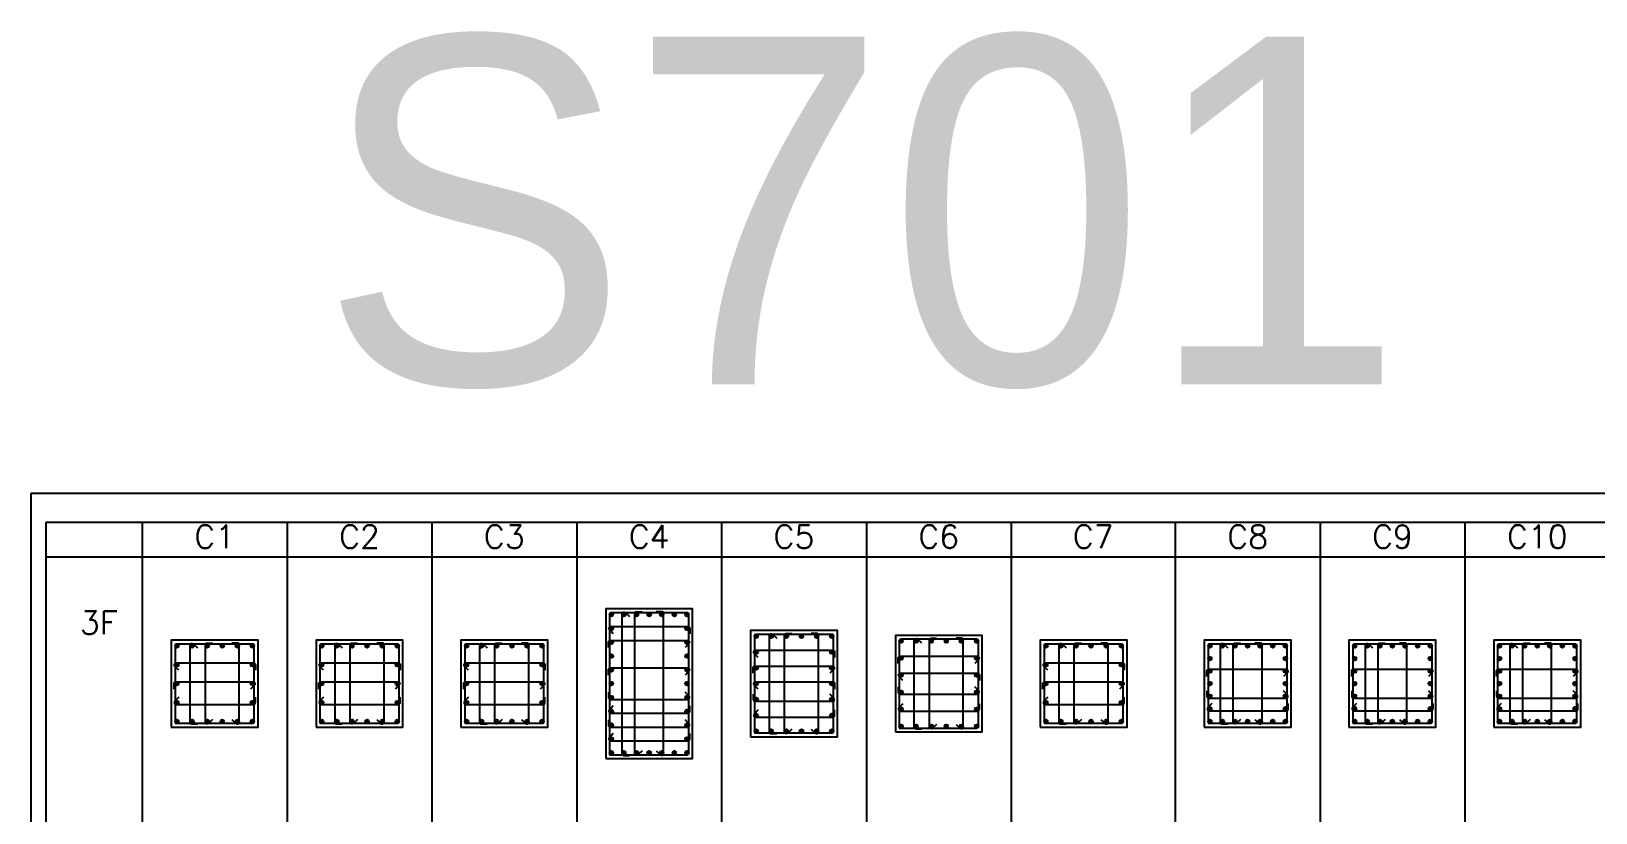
# Model space of a CAD drawing. Header units: millimetres. Extents: x 0 to 31920, y -6088 to 2522.
# Drawn here: x 0 to 1620, y 1713 to 2522 of the extents above; entities that cross this region are included whole.
import ezdxf
from ezdxf.enums import TextEntityAlignment as Align

# ---------------------------------------------------------------- set-up
doc = ezdxf.new("R2010")
doc.units = ezdxf.units.MM
doc.header["$MEASUREMENT"] = 0
for name, color, linetype in [('DwFm', 7, 'Continuous'), ('S-RC', 130, 'Continuous'), ('S-REINF', 6, 'Continuous'), ('S-REINFD', 201, 'Continuous'), ('S-STUD', 1, 'Continuous'), ('S-TEXT', 2, 'Continuous')]:
    doc.layers.add(name, color=color, linetype=linetype)
doc.styles.add('CS4', font='romans.shx', dxfattribs={"width": 0.8, "bigfont": 'lsp.shx'})
doc.styles.add('HELOPEN', font='helopen.shx')

# ---------------------------------------------------------------- blocks, each defined once
blk = doc.blocks.new('繪圖範圍')
blk.add_lwpolyline([(0, 51.1), (79.8, 51.1), (79.8, 0), (0, 0)], close=True)

msp = doc.modelspace()

# ---------------------------------------------------------------- hatches: boundary and pattern name
at = {"layer": 'S-REINFD'}
h = msp.add_hatch(color=256, dxfattribs=at)
edge = h.paths.add_edge_path()
edge.add_arc((600.9, 1918.3), 1.91, 0, 360)
h = msp.add_hatch(color=256, dxfattribs=at)
edge = h.paths.add_edge_path()
edge.add_arc((613.9, 1918.3), 1.91, 0, 360)
h = msp.add_hatch(color=256, dxfattribs=at)
edge = h.paths.add_edge_path()
edge.add_arc((627, 1918.3), 1.91, 0, 360)
h = msp.add_hatch(color=256, dxfattribs=at)
edge = h.paths.add_edge_path()
edge.add_arc((640, 1918.3), 1.91, 0, 360)
h = msp.add_hatch(color=256, dxfattribs=at)
edge = h.paths.add_edge_path()
edge.add_arc((653, 1918.3), 1.91, 0, 360)
h = msp.add_hatch(color=256, dxfattribs=at)
edge = h.paths.add_edge_path()
edge.add_arc((666.1, 1918.3), 1.91, 0, 360)
h = msp.add_hatch(color=256, dxfattribs=at)
edge = h.paths.add_edge_path()
edge.add_arc((679.1, 1918.3), 1.91, 0, 360)
h = msp.add_hatch(color=256, dxfattribs=at)
edge = h.paths.add_edge_path()
edge.add_arc((600.9, 1904), 1.91, 0, 360)
h = msp.add_hatch(color=256, dxfattribs=at)
edge = h.paths.add_edge_path()
edge.add_arc((679.1, 1904), 1.91, 0, 360)
h = msp.add_hatch(color=256, dxfattribs=at)
edge = h.paths.add_edge_path()
edge.add_arc((750.9, 1895.8), 1.91, 0, 360)
h = msp.add_hatch(color=256, dxfattribs=at)
edge = h.paths.add_edge_path()
edge.add_arc((766.5, 1895.8), 1.91, 0, 360)
h = msp.add_hatch(color=256, dxfattribs=at)
edge = h.paths.add_edge_path()
edge.add_arc((782.2, 1895.8), 1.91, 0, 360)
h = msp.add_hatch(color=256, dxfattribs=at)
edge = h.paths.add_edge_path()
edge.add_arc((797.8, 1895.8), 1.91, 0, 360)
h = msp.add_hatch(color=256, dxfattribs=at)
edge = h.paths.add_edge_path()
edge.add_arc((813.5, 1895.8), 1.91, 0, 360)
h = msp.add_hatch(color=256, dxfattribs=at)
edge = h.paths.add_edge_path()
edge.add_arc((829.1, 1895.8), 1.91, 0, 360)
h = msp.add_hatch(color=256, dxfattribs=at)
edge = h.paths.add_edge_path()
edge.add_arc((150.9, 1885.8), 1.91, 0, 360)
h = msp.add_hatch(color=256, dxfattribs=at)
edge = h.paths.add_edge_path()
edge.add_arc((166.5, 1885.8), 1.91, 0, 360)
h = msp.add_hatch(color=256, dxfattribs=at)
edge = h.paths.add_edge_path()
edge.add_arc((182.2, 1885.8), 1.91, 0, 360)
h = msp.add_hatch(color=256, dxfattribs=at)
edge = h.paths.add_edge_path()
edge.add_arc((197.8, 1885.8), 1.91, 0, 360)
h = msp.add_hatch(color=256, dxfattribs=at)
edge = h.paths.add_edge_path()
edge.add_arc((213.5, 1885.8), 1.91, 0, 360)
h = msp.add_hatch(color=256, dxfattribs=at)
edge = h.paths.add_edge_path()
edge.add_arc((229.1, 1885.8), 1.91, 0, 360)
h = msp.add_hatch(color=256, dxfattribs=at)
edge = h.paths.add_edge_path()
edge.add_arc((300.9, 1885.8), 1.91, 0, 360)
h = msp.add_hatch(color=256, dxfattribs=at)
edge = h.paths.add_edge_path()
edge.add_arc((316.5, 1885.8), 1.91, 0, 360)
h = msp.add_hatch(color=256, dxfattribs=at)
edge = h.paths.add_edge_path()
edge.add_arc((332.2, 1885.8), 1.91, 0, 360)
h = msp.add_hatch(color=256, dxfattribs=at)
edge = h.paths.add_edge_path()
edge.add_arc((347.8, 1885.8), 1.91, 0, 360)
h = msp.add_hatch(color=256, dxfattribs=at)
edge = h.paths.add_edge_path()
edge.add_arc((363.5, 1885.8), 1.91, 0, 360)
h = msp.add_hatch(color=256, dxfattribs=at)
edge = h.paths.add_edge_path()
edge.add_arc((379.1, 1885.8), 1.91, 0, 360)
h = msp.add_hatch(color=256, dxfattribs=at)
edge = h.paths.add_edge_path()
edge.add_arc((450.9, 1885.8), 1.91, 0, 360)
h = msp.add_hatch(color=256, dxfattribs=at)
edge = h.paths.add_edge_path()
edge.add_arc((466.5, 1885.8), 1.91, 0, 360)
h = msp.add_hatch(color=256, dxfattribs=at)
edge = h.paths.add_edge_path()
edge.add_arc((482.2, 1885.8), 1.91, 0, 360)
h = msp.add_hatch(color=256, dxfattribs=at)
edge = h.paths.add_edge_path()
edge.add_arc((497.8, 1885.8), 1.91, 0, 360)
h = msp.add_hatch(color=256, dxfattribs=at)
edge = h.paths.add_edge_path()
edge.add_arc((513.5, 1885.8), 1.91, 0, 360)
h = msp.add_hatch(color=256, dxfattribs=at)
edge = h.paths.add_edge_path()
edge.add_arc((529.1, 1885.8), 1.91, 0, 360)
h = msp.add_hatch(color=256, dxfattribs=at)
edge = h.paths.add_edge_path()
edge.add_arc((600.9, 1889.7), 1.91, 0, 360)
h = msp.add_hatch(color=256, dxfattribs=at)
edge = h.paths.add_edge_path()
edge.add_arc((679.1, 1889.7), 1.91, 0, 360)
h = msp.add_hatch(color=256, dxfattribs=at)
edge = h.paths.add_edge_path()
edge.add_arc((750.9, 1879.5), 1.91, 0, 360)
h = msp.add_hatch(color=256, dxfattribs=at)
edge = h.paths.add_edge_path()
edge.add_arc((829.1, 1879.5), 1.91, 0, 360)
h = msp.add_hatch(color=256, dxfattribs=at)
edge = h.paths.add_edge_path()
edge.add_arc((900.9, 1890.8), 1.91, 0, 360)
h = msp.add_hatch(color=256, dxfattribs=at)
edge = h.paths.add_edge_path()
edge.add_arc((916.5, 1890.8), 1.91, 0, 360)
h = msp.add_hatch(color=256, dxfattribs=at)
edge = h.paths.add_edge_path()
edge.add_arc((932.2, 1890.8), 1.91, 0, 360)
h = msp.add_hatch(color=256, dxfattribs=at)
edge = h.paths.add_edge_path()
edge.add_arc((947.8, 1890.8), 1.91, 0, 360)
h = msp.add_hatch(color=256, dxfattribs=at)
edge = h.paths.add_edge_path()
edge.add_arc((963.5, 1890.8), 1.91, 0, 360)
h = msp.add_hatch(color=256, dxfattribs=at)
edge = h.paths.add_edge_path()
edge.add_arc((979.1, 1890.8), 1.91, 0, 360)
h = msp.add_hatch(color=256, dxfattribs=at)
edge = h.paths.add_edge_path()
edge.add_arc((1050.9, 1885.8), 1.91, 0, 360)
h = msp.add_hatch(color=256, dxfattribs=at)
edge = h.paths.add_edge_path()
edge.add_arc((1066.5, 1885.8), 1.91, 0, 360)
h = msp.add_hatch(color=256, dxfattribs=at)
edge = h.paths.add_edge_path()
edge.add_arc((1082.2, 1885.8), 1.91, 0, 360)
h = msp.add_hatch(color=256, dxfattribs=at)
edge = h.paths.add_edge_path()
edge.add_arc((1097.8, 1885.8), 1.91, 0, 360)
h = msp.add_hatch(color=256, dxfattribs=at)
edge = h.paths.add_edge_path()
edge.add_arc((1113.5, 1885.8), 1.91, 0, 360)
h = msp.add_hatch(color=256, dxfattribs=at)
edge = h.paths.add_edge_path()
edge.add_arc((1129.1, 1885.8), 1.91, 0, 360)
h = msp.add_hatch(color=256, dxfattribs=at)
edge = h.paths.add_edge_path()
edge.add_arc((1220.8, 1885.8), 1.91, 0, 360)
h = msp.add_hatch(color=256, dxfattribs=at)
edge = h.paths.add_edge_path()
edge.add_arc((1233.8, 1885.8), 1.91, 0, 360)
h = msp.add_hatch(color=256, dxfattribs=at)
edge = h.paths.add_edge_path()
edge.add_arc((1246.9, 1885.8), 1.91, 0, 360)
h = msp.add_hatch(color=256, dxfattribs=at)
edge = h.paths.add_edge_path()
edge.add_arc((1259.9, 1885.8), 1.91, 0, 360)
h = msp.add_hatch(color=256, dxfattribs=at)
edge = h.paths.add_edge_path()
edge.add_arc((1272.9, 1885.8), 1.91, 0, 360)
h = msp.add_hatch(color=256, dxfattribs=at)
edge = h.paths.add_edge_path()
edge.add_arc((1286, 1885.8), 1.91, 0, 360)
h = msp.add_hatch(color=256, dxfattribs=at)
edge = h.paths.add_edge_path()
edge.add_arc((1299, 1885.8), 1.91, 0, 360)
h = msp.add_hatch(color=256, dxfattribs=at)
edge = h.paths.add_edge_path()
edge.add_arc((1370.8, 1885.8), 1.91, 0, 360)
h = msp.add_hatch(color=256, dxfattribs=at)
edge = h.paths.add_edge_path()
edge.add_arc((1383.8, 1885.8), 1.91, 0, 360)
h = msp.add_hatch(color=256, dxfattribs=at)
edge = h.paths.add_edge_path()
edge.add_arc((1396.9, 1885.8), 1.91, 0, 360)
h = msp.add_hatch(color=256, dxfattribs=at)
edge = h.paths.add_edge_path()
edge.add_arc((1409.9, 1885.8), 1.91, 0, 360)
h = msp.add_hatch(color=256, dxfattribs=at)
edge = h.paths.add_edge_path()
edge.add_arc((1422.9, 1885.8), 1.91, 0, 360)
h = msp.add_hatch(color=256, dxfattribs=at)
edge = h.paths.add_edge_path()
edge.add_arc((1436, 1885.8), 1.91, 0, 360)
h = msp.add_hatch(color=256, dxfattribs=at)
edge = h.paths.add_edge_path()
edge.add_arc((1449, 1885.8), 1.91, 0, 360)
h = msp.add_hatch(color=256, dxfattribs=at)
edge = h.paths.add_edge_path()
edge.add_arc((1520.8, 1885.8), 1.91, 0, 360)
h = msp.add_hatch(color=256, dxfattribs=at)
edge = h.paths.add_edge_path()
edge.add_arc((1533.8, 1885.8), 1.91, 0, 360)
h = msp.add_hatch(color=256, dxfattribs=at)
edge = h.paths.add_edge_path()
edge.add_arc((1546.9, 1885.8), 1.91, 0, 360)
h = msp.add_hatch(color=256, dxfattribs=at)
edge = h.paths.add_edge_path()
edge.add_arc((1559.9, 1885.8), 1.91, 0, 360)
h = msp.add_hatch(color=256, dxfattribs=at)
edge = h.paths.add_edge_path()
edge.add_arc((1572.9, 1885.8), 1.91, 0, 360)
h = msp.add_hatch(color=256, dxfattribs=at)
edge = h.paths.add_edge_path()
edge.add_arc((1586, 1885.8), 1.91, 0, 360)
h = msp.add_hatch(color=256, dxfattribs=at)
edge = h.paths.add_edge_path()
edge.add_arc((1599, 1885.8), 1.91, 0, 360)
h = msp.add_hatch(color=256, dxfattribs=at)
edge = h.paths.add_edge_path()
edge.add_arc((150.9, 1866.3), 1.91, 0, 360)
h = msp.add_hatch(color=256, dxfattribs=at)
edge = h.paths.add_edge_path()
edge.add_arc((229.1, 1866.3), 1.91, 0, 360)
h = msp.add_hatch(color=256, dxfattribs=at)
edge = h.paths.add_edge_path()
edge.add_arc((300.9, 1866.3), 1.91, 0, 360)
h = msp.add_hatch(color=256, dxfattribs=at)
edge = h.paths.add_edge_path()
edge.add_arc((379.1, 1866.3), 1.91, 0, 360)
h = msp.add_hatch(color=256, dxfattribs=at)
edge = h.paths.add_edge_path()
edge.add_arc((450.9, 1866.3), 1.91, 0, 360)
h = msp.add_hatch(color=256, dxfattribs=at)
edge = h.paths.add_edge_path()
edge.add_arc((529.1, 1866.3), 1.91, 0, 360)
h = msp.add_hatch(color=256, dxfattribs=at)
edge = h.paths.add_edge_path()
edge.add_arc((600.9, 1875.4), 1.91, 0, 360)
h = msp.add_hatch(color=256, dxfattribs=at)
edge = h.paths.add_edge_path()
edge.add_arc((679.1, 1875.4), 1.91, 0, 360)
h = msp.add_hatch(color=256, dxfattribs=at)
edge = h.paths.add_edge_path()
edge.add_arc((750.9, 1863.1), 1.91, 0, 360)
h = msp.add_hatch(color=256, dxfattribs=at)
edge = h.paths.add_edge_path()
edge.add_arc((829.1, 1863.1), 1.91, 0, 360)
h = msp.add_hatch(color=256, dxfattribs=at)
edge = h.paths.add_edge_path()
edge.add_arc((900.9, 1873.2), 1.91, 0, 360)
h = msp.add_hatch(color=256, dxfattribs=at)
edge = h.paths.add_edge_path()
edge.add_arc((979.1, 1873.2), 1.91, 0, 360)
h = msp.add_hatch(color=256, dxfattribs=at)
edge = h.paths.add_edge_path()
edge.add_arc((1050.9, 1866.3), 1.91, 0, 360)
h = msp.add_hatch(color=256, dxfattribs=at)
edge = h.paths.add_edge_path()
edge.add_arc((1129.1, 1866.3), 1.91, 0, 360)
h = msp.add_hatch(color=256, dxfattribs=at)
edge = h.paths.add_edge_path()
edge.add_arc((1220.8, 1872.8), 1.91, 0, 360)
h = msp.add_hatch(color=256, dxfattribs=at)
edge = h.paths.add_edge_path()
edge.add_arc((1299, 1872.8), 1.91, 0, 360)
h = msp.add_hatch(color=256, dxfattribs=at)
edge = h.paths.add_edge_path()
edge.add_arc((1370.8, 1872.8), 1.91, 0, 360)
h = msp.add_hatch(color=256, dxfattribs=at)
edge = h.paths.add_edge_path()
edge.add_arc((1449, 1872.8), 1.91, 0, 360)
h = msp.add_hatch(color=256, dxfattribs=at)
edge = h.paths.add_edge_path()
edge.add_arc((1520.8, 1872.8), 1.91, 0, 360)
h = msp.add_hatch(color=256, dxfattribs=at)
edge = h.paths.add_edge_path()
edge.add_arc((1599, 1872.8), 1.91, 0, 360)
h = msp.add_hatch(color=256, dxfattribs=at)
edge = h.paths.add_edge_path()
edge.add_arc((150.9, 1846.8), 1.91, 0, 360)
h = msp.add_hatch(color=256, dxfattribs=at)
edge = h.paths.add_edge_path()
edge.add_arc((229.1, 1846.8), 1.91, 0, 360)
h = msp.add_hatch(color=256, dxfattribs=at)
edge = h.paths.add_edge_path()
edge.add_arc((300.9, 1846.8), 1.91, 0, 360)
h = msp.add_hatch(color=256, dxfattribs=at)
edge = h.paths.add_edge_path()
edge.add_arc((379.1, 1846.8), 1.91, 0, 360)
h = msp.add_hatch(color=256, dxfattribs=at)
edge = h.paths.add_edge_path()
edge.add_arc((450.9, 1846.8), 1.91, 0, 360)
h = msp.add_hatch(color=256, dxfattribs=at)
edge = h.paths.add_edge_path()
edge.add_arc((529.1, 1846.8), 1.91, 0, 360)
h = msp.add_hatch(color=256, dxfattribs=at)
edge = h.paths.add_edge_path()
edge.add_arc((600.9, 1861.1), 1.91, 0, 360)
h = msp.add_hatch(color=256, dxfattribs=at)
edge = h.paths.add_edge_path()
edge.add_arc((600.9, 1846.8), 1.91, 0, 360)
h = msp.add_hatch(color=256, dxfattribs=at)
edge = h.paths.add_edge_path()
edge.add_arc((679.1, 1861.1), 1.91, 0, 360)
h = msp.add_hatch(color=256, dxfattribs=at)
edge = h.paths.add_edge_path()
edge.add_arc((679.1, 1846.8), 1.91, 0, 360)
h = msp.add_hatch(color=256, dxfattribs=at)
edge = h.paths.add_edge_path()
edge.add_arc((750.9, 1846.8), 1.91, 0, 360)
h = msp.add_hatch(color=256, dxfattribs=at)
edge = h.paths.add_edge_path()
edge.add_arc((829.1, 1846.8), 1.91, 0, 360)
h = msp.add_hatch(color=256, dxfattribs=at)
edge = h.paths.add_edge_path()
edge.add_arc((900.9, 1855.6), 1.91, 0, 360)
h = msp.add_hatch(color=256, dxfattribs=at)
edge = h.paths.add_edge_path()
edge.add_arc((979.1, 1855.6), 1.91, 0, 360)
h = msp.add_hatch(color=256, dxfattribs=at)
edge = h.paths.add_edge_path()
edge.add_arc((1050.9, 1846.8), 1.91, 0, 360)
h = msp.add_hatch(color=256, dxfattribs=at)
edge = h.paths.add_edge_path()
edge.add_arc((1129.1, 1846.8), 1.91, 0, 360)
h = msp.add_hatch(color=256, dxfattribs=at)
edge = h.paths.add_edge_path()
edge.add_arc((1220.8, 1859.8), 1.91, 0, 360)
h = msp.add_hatch(color=256, dxfattribs=at)
edge = h.paths.add_edge_path()
edge.add_arc((1220.8, 1846.8), 1.91, 0, 360)
h = msp.add_hatch(color=256, dxfattribs=at)
edge = h.paths.add_edge_path()
edge.add_arc((1299, 1859.8), 1.91, 0, 360)
h = msp.add_hatch(color=256, dxfattribs=at)
edge = h.paths.add_edge_path()
edge.add_arc((1299, 1846.8), 1.91, 0, 360)
h = msp.add_hatch(color=256, dxfattribs=at)
edge = h.paths.add_edge_path()
edge.add_arc((1370.8, 1859.8), 1.91, 0, 360)
h = msp.add_hatch(color=256, dxfattribs=at)
edge = h.paths.add_edge_path()
edge.add_arc((1370.8, 1846.8), 1.91, 0, 360)
h = msp.add_hatch(color=256, dxfattribs=at)
edge = h.paths.add_edge_path()
edge.add_arc((1449, 1859.8), 1.91, 0, 360)
h = msp.add_hatch(color=256, dxfattribs=at)
edge = h.paths.add_edge_path()
edge.add_arc((1449, 1846.8), 1.91, 0, 360)
h = msp.add_hatch(color=256, dxfattribs=at)
edge = h.paths.add_edge_path()
edge.add_arc((1520.8, 1859.8), 1.91, 0, 360)
h = msp.add_hatch(color=256, dxfattribs=at)
edge = h.paths.add_edge_path()
edge.add_arc((1520.8, 1846.8), 1.91, 0, 360)
h = msp.add_hatch(color=256, dxfattribs=at)
edge = h.paths.add_edge_path()
edge.add_arc((1599, 1859.8), 1.91, 0, 360)
h = msp.add_hatch(color=256, dxfattribs=at)
edge = h.paths.add_edge_path()
edge.add_arc((1599, 1846.8), 1.91, 0, 360)
h = msp.add_hatch(color=256, dxfattribs=at)
edge = h.paths.add_edge_path()
edge.add_arc((600.9, 1832.4), 1.91, 0, 360)
h = msp.add_hatch(color=256, dxfattribs=at)
edge = h.paths.add_edge_path()
edge.add_arc((679.1, 1832.4), 1.91, 0, 360)
h = msp.add_hatch(color=256, dxfattribs=at)
edge = h.paths.add_edge_path()
edge.add_arc((750.9, 1830.4), 1.91, 0, 360)
h = msp.add_hatch(color=256, dxfattribs=at)
edge = h.paths.add_edge_path()
edge.add_arc((829.1, 1830.4), 1.91, 0, 360)
h = msp.add_hatch(color=256, dxfattribs=at)
edge = h.paths.add_edge_path()
edge.add_arc((900.9, 1837.9), 1.91, 0, 360)
h = msp.add_hatch(color=256, dxfattribs=at)
edge = h.paths.add_edge_path()
edge.add_arc((979.1, 1837.9), 1.91, 0, 360)
h = msp.add_hatch(color=256, dxfattribs=at)
edge = h.paths.add_edge_path()
edge.add_arc((1220.8, 1833.7), 1.91, 0, 360)
h = msp.add_hatch(color=256, dxfattribs=at)
edge = h.paths.add_edge_path()
edge.add_arc((1299, 1833.7), 1.91, 0, 360)
h = msp.add_hatch(color=256, dxfattribs=at)
edge = h.paths.add_edge_path()
edge.add_arc((1370.8, 1833.7), 1.91, 0, 360)
h = msp.add_hatch(color=256, dxfattribs=at)
edge = h.paths.add_edge_path()
edge.add_arc((1449, 1833.7), 1.91, 0, 360)
h = msp.add_hatch(color=256, dxfattribs=at)
edge = h.paths.add_edge_path()
edge.add_arc((1520.8, 1833.7), 1.91, 0, 360)
h = msp.add_hatch(color=256, dxfattribs=at)
edge = h.paths.add_edge_path()
edge.add_arc((1599, 1833.7), 1.91, 0, 360)
h = msp.add_hatch(color=256, dxfattribs=at)
edge = h.paths.add_edge_path()
edge.add_arc((150.9, 1827.2), 1.91, 0, 360)
h = msp.add_hatch(color=256, dxfattribs=at)
edge = h.paths.add_edge_path()
edge.add_arc((229.1, 1827.2), 1.91, 0, 360)
h = msp.add_hatch(color=256, dxfattribs=at)
edge = h.paths.add_edge_path()
edge.add_arc((300.9, 1827.2), 1.91, 0, 360)
h = msp.add_hatch(color=256, dxfattribs=at)
edge = h.paths.add_edge_path()
edge.add_arc((379.1, 1827.2), 1.91, 0, 360)
h = msp.add_hatch(color=256, dxfattribs=at)
edge = h.paths.add_edge_path()
edge.add_arc((450.9, 1827.2), 1.91, 0, 360)
h = msp.add_hatch(color=256, dxfattribs=at)
edge = h.paths.add_edge_path()
edge.add_arc((529.1, 1827.2), 1.91, 0, 360)
h = msp.add_hatch(color=256, dxfattribs=at)
edge = h.paths.add_edge_path()
edge.add_arc((600.9, 1818.1), 1.91, 0, 360)
h = msp.add_hatch(color=256, dxfattribs=at)
edge = h.paths.add_edge_path()
edge.add_arc((679.1, 1818.1), 1.91, 0, 360)
h = msp.add_hatch(color=256, dxfattribs=at)
edge = h.paths.add_edge_path()
edge.add_arc((750.9, 1814), 1.91, 0, 360)
h = msp.add_hatch(color=256, dxfattribs=at)
edge = h.paths.add_edge_path()
edge.add_arc((829.1, 1814), 1.91, 0, 360)
h = msp.add_hatch(color=256, dxfattribs=at)
edge = h.paths.add_edge_path()
edge.add_arc((900.9, 1820.3), 1.91, 0, 360)
h = msp.add_hatch(color=256, dxfattribs=at)
edge = h.paths.add_edge_path()
edge.add_arc((979.1, 1820.3), 1.91, 0, 360)
h = msp.add_hatch(color=256, dxfattribs=at)
edge = h.paths.add_edge_path()
edge.add_arc((1050.9, 1827.2), 1.91, 0, 360)
h = msp.add_hatch(color=256, dxfattribs=at)
edge = h.paths.add_edge_path()
edge.add_arc((1129.1, 1827.2), 1.91, 0, 360)
h = msp.add_hatch(color=256, dxfattribs=at)
edge = h.paths.add_edge_path()
edge.add_arc((1220.8, 1820.7), 1.91, 0, 360)
h = msp.add_hatch(color=256, dxfattribs=at)
edge = h.paths.add_edge_path()
edge.add_arc((1299, 1820.7), 1.91, 0, 360)
h = msp.add_hatch(color=256, dxfattribs=at)
edge = h.paths.add_edge_path()
edge.add_arc((1370.8, 1820.7), 1.91, 0, 360)
h = msp.add_hatch(color=256, dxfattribs=at)
edge = h.paths.add_edge_path()
edge.add_arc((1449, 1820.7), 1.91, 0, 360)
h = msp.add_hatch(color=256, dxfattribs=at)
edge = h.paths.add_edge_path()
edge.add_arc((1520.8, 1820.7), 1.91, 0, 360)
h = msp.add_hatch(color=256, dxfattribs=at)
edge = h.paths.add_edge_path()
edge.add_arc((1599, 1820.7), 1.91, 0, 360)
h = msp.add_hatch(color=256, dxfattribs=at)
edge = h.paths.add_edge_path()
edge.add_arc((150.9, 1807.7), 1.91, 0, 360)
h = msp.add_hatch(color=256, dxfattribs=at)
edge = h.paths.add_edge_path()
edge.add_arc((166.5, 1807.7), 1.91, 0, 360)
h = msp.add_hatch(color=256, dxfattribs=at)
edge = h.paths.add_edge_path()
edge.add_arc((182.2, 1807.7), 1.91, 0, 360)
h = msp.add_hatch(color=256, dxfattribs=at)
edge = h.paths.add_edge_path()
edge.add_arc((197.8, 1807.7), 1.91, 0, 360)
h = msp.add_hatch(color=256, dxfattribs=at)
edge = h.paths.add_edge_path()
edge.add_arc((213.5, 1807.7), 1.91, 0, 360)
h = msp.add_hatch(color=256, dxfattribs=at)
edge = h.paths.add_edge_path()
edge.add_arc((229.1, 1807.7), 1.91, 0, 360)
h = msp.add_hatch(color=256, dxfattribs=at)
edge = h.paths.add_edge_path()
edge.add_arc((300.9, 1807.7), 1.91, 0, 360)
h = msp.add_hatch(color=256, dxfattribs=at)
edge = h.paths.add_edge_path()
edge.add_arc((316.5, 1807.7), 1.91, 0, 360)
h = msp.add_hatch(color=256, dxfattribs=at)
edge = h.paths.add_edge_path()
edge.add_arc((332.2, 1807.7), 1.91, 0, 360)
h = msp.add_hatch(color=256, dxfattribs=at)
edge = h.paths.add_edge_path()
edge.add_arc((347.8, 1807.7), 1.91, 0, 360)
h = msp.add_hatch(color=256, dxfattribs=at)
edge = h.paths.add_edge_path()
edge.add_arc((363.5, 1807.7), 1.91, 0, 360)
h = msp.add_hatch(color=256, dxfattribs=at)
edge = h.paths.add_edge_path()
edge.add_arc((379.1, 1807.7), 1.91, 0, 360)
h = msp.add_hatch(color=256, dxfattribs=at)
edge = h.paths.add_edge_path()
edge.add_arc((450.9, 1807.7), 1.91, 0, 360)
h = msp.add_hatch(color=256, dxfattribs=at)
edge = h.paths.add_edge_path()
edge.add_arc((466.5, 1807.7), 1.91, 0, 360)
h = msp.add_hatch(color=256, dxfattribs=at)
edge = h.paths.add_edge_path()
edge.add_arc((482.2, 1807.7), 1.91, 0, 360)
h = msp.add_hatch(color=256, dxfattribs=at)
edge = h.paths.add_edge_path()
edge.add_arc((497.8, 1807.7), 1.91, 0, 360)
h = msp.add_hatch(color=256, dxfattribs=at)
edge = h.paths.add_edge_path()
edge.add_arc((513.5, 1807.7), 1.91, 0, 360)
h = msp.add_hatch(color=256, dxfattribs=at)
edge = h.paths.add_edge_path()
edge.add_arc((529.1, 1807.7), 1.91, 0, 360)
h = msp.add_hatch(color=256, dxfattribs=at)
edge = h.paths.add_edge_path()
edge.add_arc((600.9, 1803.8), 1.91, 0, 360)
h = msp.add_hatch(color=256, dxfattribs=at)
edge = h.paths.add_edge_path()
edge.add_arc((679.1, 1803.8), 1.91, 0, 360)
h = msp.add_hatch(color=256, dxfattribs=at)
edge = h.paths.add_edge_path()
edge.add_arc((750.9, 1797.7), 1.91, 0, 360)
h = msp.add_hatch(color=256, dxfattribs=at)
edge = h.paths.add_edge_path()
edge.add_arc((766.5, 1797.7), 1.91, 0, 360)
h = msp.add_hatch(color=256, dxfattribs=at)
edge = h.paths.add_edge_path()
edge.add_arc((782.2, 1797.7), 1.91, 0, 360)
h = msp.add_hatch(color=256, dxfattribs=at)
edge = h.paths.add_edge_path()
edge.add_arc((797.8, 1797.7), 1.91, 0, 360)
h = msp.add_hatch(color=256, dxfattribs=at)
edge = h.paths.add_edge_path()
edge.add_arc((813.5, 1797.7), 1.91, 0, 360)
h = msp.add_hatch(color=256, dxfattribs=at)
edge = h.paths.add_edge_path()
edge.add_arc((829.1, 1797.7), 1.91, 0, 360)
h = msp.add_hatch(color=256, dxfattribs=at)
edge = h.paths.add_edge_path()
edge.add_arc((900.9, 1802.7), 1.91, 0, 360)
h = msp.add_hatch(color=256, dxfattribs=at)
edge = h.paths.add_edge_path()
edge.add_arc((916.5, 1802.7), 1.91, 0, 360)
h = msp.add_hatch(color=256, dxfattribs=at)
edge = h.paths.add_edge_path()
edge.add_arc((932.2, 1802.7), 1.91, 0, 360)
h = msp.add_hatch(color=256, dxfattribs=at)
edge = h.paths.add_edge_path()
edge.add_arc((947.8, 1802.7), 1.91, 0, 360)
h = msp.add_hatch(color=256, dxfattribs=at)
edge = h.paths.add_edge_path()
edge.add_arc((963.5, 1802.7), 1.91, 0, 360)
h = msp.add_hatch(color=256, dxfattribs=at)
edge = h.paths.add_edge_path()
edge.add_arc((979.1, 1802.7), 1.91, 0, 360)
h = msp.add_hatch(color=256, dxfattribs=at)
edge = h.paths.add_edge_path()
edge.add_arc((1050.9, 1807.7), 1.91, 0, 360)
h = msp.add_hatch(color=256, dxfattribs=at)
edge = h.paths.add_edge_path()
edge.add_arc((1066.5, 1807.7), 1.91, 0, 360)
h = msp.add_hatch(color=256, dxfattribs=at)
edge = h.paths.add_edge_path()
edge.add_arc((1082.2, 1807.7), 1.91, 0, 360)
h = msp.add_hatch(color=256, dxfattribs=at)
edge = h.paths.add_edge_path()
edge.add_arc((1097.8, 1807.7), 1.91, 0, 360)
h = msp.add_hatch(color=256, dxfattribs=at)
edge = h.paths.add_edge_path()
edge.add_arc((1113.5, 1807.7), 1.91, 0, 360)
h = msp.add_hatch(color=256, dxfattribs=at)
edge = h.paths.add_edge_path()
edge.add_arc((1129.1, 1807.7), 1.91, 0, 360)
h = msp.add_hatch(color=256, dxfattribs=at)
edge = h.paths.add_edge_path()
edge.add_arc((1220.8, 1807.7), 1.91, 0, 360)
h = msp.add_hatch(color=256, dxfattribs=at)
edge = h.paths.add_edge_path()
edge.add_arc((1233.8, 1807.7), 1.91, 0, 360)
h = msp.add_hatch(color=256, dxfattribs=at)
edge = h.paths.add_edge_path()
edge.add_arc((1246.9, 1807.7), 1.91, 0, 360)
h = msp.add_hatch(color=256, dxfattribs=at)
edge = h.paths.add_edge_path()
edge.add_arc((1259.9, 1807.7), 1.91, 0, 360)
h = msp.add_hatch(color=256, dxfattribs=at)
edge = h.paths.add_edge_path()
edge.add_arc((1272.9, 1807.7), 1.91, 0, 360)
h = msp.add_hatch(color=256, dxfattribs=at)
edge = h.paths.add_edge_path()
edge.add_arc((1286, 1807.7), 1.91, 0, 360)
h = msp.add_hatch(color=256, dxfattribs=at)
edge = h.paths.add_edge_path()
edge.add_arc((1299, 1807.7), 1.91, 0, 360)
h = msp.add_hatch(color=256, dxfattribs=at)
edge = h.paths.add_edge_path()
edge.add_arc((1370.8, 1807.7), 1.91, 0, 360)
h = msp.add_hatch(color=256, dxfattribs=at)
edge = h.paths.add_edge_path()
edge.add_arc((1383.8, 1807.7), 1.91, 0, 360)
h = msp.add_hatch(color=256, dxfattribs=at)
edge = h.paths.add_edge_path()
edge.add_arc((1396.9, 1807.7), 1.91, 0, 360)
h = msp.add_hatch(color=256, dxfattribs=at)
edge = h.paths.add_edge_path()
edge.add_arc((1409.9, 1807.7), 1.91, 0, 360)
h = msp.add_hatch(color=256, dxfattribs=at)
edge = h.paths.add_edge_path()
edge.add_arc((1422.9, 1807.7), 1.91, 0, 360)
h = msp.add_hatch(color=256, dxfattribs=at)
edge = h.paths.add_edge_path()
edge.add_arc((1436, 1807.7), 1.91, 0, 360)
h = msp.add_hatch(color=256, dxfattribs=at)
edge = h.paths.add_edge_path()
edge.add_arc((1449, 1807.7), 1.91, 0, 360)
h = msp.add_hatch(color=256, dxfattribs=at)
edge = h.paths.add_edge_path()
edge.add_arc((1520.8, 1807.7), 1.91, 0, 360)
h = msp.add_hatch(color=256, dxfattribs=at)
edge = h.paths.add_edge_path()
edge.add_arc((1533.8, 1807.7), 1.91, 0, 360)
h = msp.add_hatch(color=256, dxfattribs=at)
edge = h.paths.add_edge_path()
edge.add_arc((1546.9, 1807.7), 1.91, 0, 360)
h = msp.add_hatch(color=256, dxfattribs=at)
edge = h.paths.add_edge_path()
edge.add_arc((1559.9, 1807.7), 1.91, 0, 360)
h = msp.add_hatch(color=256, dxfattribs=at)
edge = h.paths.add_edge_path()
edge.add_arc((1572.9, 1807.7), 1.91, 0, 360)
h = msp.add_hatch(color=256, dxfattribs=at)
edge = h.paths.add_edge_path()
edge.add_arc((1586, 1807.7), 1.91, 0, 360)
h = msp.add_hatch(color=256, dxfattribs=at)
edge = h.paths.add_edge_path()
edge.add_arc((1599, 1807.7), 1.91, 0, 360)
h = msp.add_hatch(color=256, dxfattribs=at)
edge = h.paths.add_edge_path()
edge.add_arc((600.9, 1789.5), 1.91, 0, 360)
h = msp.add_hatch(color=256, dxfattribs=at)
edge = h.paths.add_edge_path()
edge.add_arc((679.1, 1789.5), 1.91, 0, 360)
h = msp.add_hatch(color=256, dxfattribs=at)
edge = h.paths.add_edge_path()
edge.add_arc((600.9, 1775.2), 1.91, 0, 360)
h = msp.add_hatch(color=256, dxfattribs=at)
edge = h.paths.add_edge_path()
edge.add_arc((613.9, 1775.2), 1.91, 0, 360)
h = msp.add_hatch(color=256, dxfattribs=at)
edge = h.paths.add_edge_path()
edge.add_arc((627, 1775.2), 1.91, 0, 360)
h = msp.add_hatch(color=256, dxfattribs=at)
edge = h.paths.add_edge_path()
edge.add_arc((640, 1775.2), 1.91, 0, 360)
h = msp.add_hatch(color=256, dxfattribs=at)
edge = h.paths.add_edge_path()
edge.add_arc((653, 1775.2), 1.91, 0, 360)
h = msp.add_hatch(color=256, dxfattribs=at)
edge = h.paths.add_edge_path()
edge.add_arc((666.1, 1775.2), 1.91, 0, 360)
h = msp.add_hatch(color=256, dxfattribs=at)
edge = h.paths.add_edge_path()
edge.add_arc((679.1, 1775.2), 1.91, 0, 360)

# ---------------------------------------------------------------- linework, layer by layer
at = {"layer": 'S-RC'}
for points in [[(595, 1769.2), (685, 1769.2), (685, 1924.2), (595, 1924.2), (595, 1769.2)], [(745, 1791.8), (835, 1791.8), (835, 1901.8), (745, 1901.8), (745, 1791.8)], [(895, 1796.8), (985, 1796.8), (985, 1896.8), (895, 1896.8), (895, 1796.8)], [(145, 1801.8), (235, 1801.8), (235, 1891.8), (145, 1891.8), (145, 1801.8)], [(295, 1801.8), (385, 1801.8), (385, 1891.8), (295, 1891.8), (295, 1801.8)], [(445, 1801.8), (535, 1801.8), (535, 1891.8), (445, 1891.8), (445, 1801.8)], [(1045, 1801.8), (1135, 1801.8), (1135, 1891.8), (1045, 1891.8), (1045, 1801.8)], [(1214.9, 1801.8), (1304.9, 1801.8), (1304.9, 1891.8), (1214.9, 1891.8), (1214.9, 1801.8)], [(1364.9, 1801.8), (1454.9, 1801.8), (1454.9, 1891.8), (1364.9, 1891.8), (1364.9, 1801.8)], [(1514.9, 1801.8), (1604.9, 1801.8), (1604.9, 1891.8), (1514.9, 1891.8), (1514.9, 1801.8)]]:
    msp.add_lwpolyline(points, dxfattribs=at)
at = {"layer": 'S-REINF', "color": 2}
for points in [[(599, 1773.2), (679.1, 1773.2, 0.414214), (681, 1775.2), (681, 1918.3, 0.414214), (679.1, 1920.2), (600.9, 1920.2, 0.414214), (599, 1918.3), (599, 1773.2)], [(619.5, 1772.2), (613.9, 1772.2, -0.414214), (612, 1774.1), (612, 1919, -0.653352), (615.2, 1920.4), (619.5, 1916.4)], [(632.6, 1777.1), (628.3, 1773.1, -0.653352), (625.1, 1774.5), (625.1, 1919.4, -0.414214), (627, 1921.3), (632.6, 1921.3)], [(647.4, 1777.1), (651.7, 1773.1, 0.653352), (654.9, 1774.5), (654.9, 1919.4, 0.414214), (653, 1921.3), (647.4, 1921.3)], [(602.8, 1898.4), (598.8, 1902.7, -0.653352), (600.2, 1905.9), (680.2, 1905.9, -0.414214), (682.1, 1904), (682.1, 1898.4)], [(749, 1795.8), (829.1, 1795.8, 0.414214), (831, 1797.7), (831, 1895.8, 0.414214), (829.1, 1897.8), (750.9, 1897.8, 0.414214), (749, 1895.8), (749, 1795.8)], [(772.1, 1794.7), (766.5, 1794.7, -0.414214), (764.6, 1796.6), (764.6, 1896.5, -0.653352), (767.8, 1897.9), (772.1, 1893.9)], [(787.8, 1799.6), (783.5, 1795.6, -0.653352), (780.3, 1797), (780.3, 1896.9, -0.414214), (782.2, 1898.8), (787.8, 1898.8)], [(807.9, 1799.6), (812.2, 1795.6, 0.653352), (815.4, 1797), (815.4, 1896.9, 0.414214), (813.5, 1898.8), (807.9, 1898.8)], [(149, 1805.8), (229.1, 1805.8, 0.414214), (231, 1807.7), (231, 1885.8, 0.414214), (229.1, 1887.8), (150.9, 1887.8, 0.414214), (149, 1885.8), (149, 1805.8)], [(172.1, 1804.7), (166.5, 1804.7, -0.414214), (164.6, 1806.6), (164.6, 1886.5, -0.653352), (167.8, 1887.9), (172.1, 1883.9)], [(187.8, 1809.6), (183.5, 1805.6, -0.653352), (180.3, 1807), (180.3, 1886.9, -0.414214), (182.2, 1888.8), (187.8, 1888.8)], [(207.9, 1809.6), (212.2, 1805.6, 0.653352), (215.4, 1807), (215.4, 1886.9, 0.414214), (213.5, 1888.8), (207.9, 1888.8)], [(299, 1805.8), (379.1, 1805.8, 0.414214), (381, 1807.7), (381, 1885.8, 0.414214), (379.1, 1887.8), (300.9, 1887.8, 0.414214), (299, 1885.8), (299, 1805.8)], [(322.1, 1804.7), (316.5, 1804.7, -0.414214), (314.6, 1806.6), (314.6, 1886.5, -0.653352), (317.8, 1887.9), (322.1, 1883.9)], [(337.8, 1809.6), (333.5, 1805.6, -0.653352), (330.3, 1807), (330.3, 1886.9, -0.414214), (332.2, 1888.8), (337.8, 1888.8)], [(357.9, 1809.6), (362.2, 1805.6, 0.653352), (365.4, 1807), (365.4, 1886.9, 0.414214), (363.5, 1888.8), (357.9, 1888.8)], [(449, 1805.8), (529.1, 1805.8, 0.414214), (531, 1807.7), (531, 1885.8, 0.414214), (529.1, 1887.8), (450.9, 1887.8, 0.414214), (449, 1885.8), (449, 1805.8)], [(472.1, 1804.7), (466.5, 1804.7, -0.414214), (464.6, 1806.6), (464.6, 1886.5, -0.653352), (467.8, 1887.9), (472.1, 1883.9)], [(487.8, 1809.6), (483.5, 1805.6, -0.653352), (480.3, 1807), (480.3, 1886.9, -0.414214), (482.2, 1888.8), (487.8, 1888.8)], [(507.9, 1809.6), (512.2, 1805.6, 0.653352), (515.4, 1807), (515.4, 1886.9, 0.414214), (513.5, 1888.8), (507.9, 1888.8)], [(597.9, 1884.1), (597.9, 1889.7, -0.414214), (599.8, 1891.6), (679.8, 1891.6, -0.653352), (681.2, 1888.4), (677.2, 1884.1)], [(752.8, 1873.9), (748.8, 1878.2, -0.653352), (750.2, 1881.4), (830.2, 1881.4, -0.414214), (832.1, 1879.5), (832.1, 1873.9)], [(899, 1800.8), (979.1, 1800.8, 0.414214), (981, 1802.7), (981, 1890.8, 0.414214), (979.1, 1892.8), (900.9, 1892.8, 0.414214), (899, 1890.8), (899, 1800.8)], [(922.1, 1799.7), (916.5, 1799.7, -0.414214), (914.6, 1801.6), (914.6, 1891.5, -0.653352), (917.8, 1892.9), (922.1, 1888.9)], [(937.8, 1804.6), (933.5, 1800.6, -0.653352), (930.3, 1802), (930.3, 1891.9, -0.414214), (932.2, 1893.8), (937.8, 1893.8)], [(957.9, 1804.6), (962.2, 1800.6, 0.653352), (965.4, 1802), (965.4, 1891.9, 0.414214), (963.5, 1893.8), (957.9, 1893.8)], [(1049, 1805.8), (1129.1, 1805.8, 0.414214), (1131, 1807.7), (1131, 1885.8, 0.414214), (1129.1, 1887.8), (1050.9, 1887.8, 0.414214), (1049, 1885.8), (1049, 1805.8)], [(1072.1, 1804.7), (1066.5, 1804.7, -0.414214), (1064.6, 1806.6), (1064.6, 1886.5, -0.653352), (1067.8, 1887.9), (1072.1, 1883.9)], [(1087.8, 1809.6), (1083.5, 1805.6, -0.653352), (1080.3, 1807), (1080.3, 1886.9, -0.414214), (1082.2, 1888.8), (1087.8, 1888.8)], [(1107.9, 1809.6), (1112.2, 1805.6, 0.653352), (1115.4, 1807), (1115.4, 1886.9, 0.414214), (1113.5, 1888.8), (1107.9, 1888.8)], [(1218.9, 1805.8), (1299, 1805.8, 0.414214), (1300.9, 1807.7), (1300.9, 1885.8, 0.414214), (1299, 1887.8), (1220.8, 1887.8, 0.414214), (1218.9, 1885.8), (1218.9, 1805.8)], [(1239.4, 1804.7), (1233.8, 1804.7, -0.414214), (1231.9, 1806.6), (1231.9, 1886.5, -0.653352), (1235.1, 1887.9), (1239.4, 1883.9)], [(1252.5, 1809.6), (1248.1, 1805.6, -0.653352), (1245, 1807), (1245, 1886.9, -0.414214), (1246.9, 1888.8), (1252.5, 1888.8)], [(1267.3, 1809.6), (1271.6, 1805.6, 0.653352), (1274.8, 1807), (1274.8, 1886.9, 0.414214), (1272.9, 1888.8), (1267.3, 1888.8)], [(1368.9, 1805.8), (1449, 1805.8, 0.414214), (1450.9, 1807.7), (1450.9, 1885.8, 0.414214), (1449, 1887.8), (1370.8, 1887.8, 0.414214), (1368.9, 1885.8), (1368.9, 1805.8)], [(1389.4, 1804.7), (1383.8, 1804.7, -0.414214), (1381.9, 1806.6), (1381.9, 1886.5, -0.653352), (1385.1, 1887.9), (1389.4, 1883.9)], [(1402.5, 1809.6), (1398.1, 1805.6, -0.653352), (1395, 1807), (1395, 1886.9, -0.414214), (1396.9, 1888.8), (1402.5, 1888.8)], [(1417.3, 1809.6), (1421.6, 1805.6, 0.653352), (1424.8, 1807), (1424.8, 1886.9, 0.414214), (1422.9, 1888.8), (1417.3, 1888.8)], [(1518.9, 1805.8), (1599, 1805.8, 0.414214), (1600.9, 1807.7), (1600.9, 1885.8, 0.414214), (1599, 1887.8), (1520.8, 1887.8, 0.414214), (1518.9, 1885.8), (1518.9, 1805.8)], [(1539.4, 1804.7), (1533.8, 1804.7, -0.414214), (1531.9, 1806.6), (1531.9, 1886.5, -0.653352), (1535.1, 1887.9), (1539.4, 1883.9)], [(1552.5, 1809.6), (1548.1, 1805.6, -0.653352), (1545, 1807), (1545, 1886.9, -0.414214), (1546.9, 1888.8), (1552.5, 1888.8)], [(1567.3, 1809.6), (1571.6, 1805.6, 0.653352), (1574.8, 1807), (1574.8, 1886.9, 0.414214), (1572.9, 1888.8), (1567.3, 1888.8)], [(152.8, 1860.7), (148.8, 1865, -0.653352), (150.2, 1868.2), (230.2, 1868.2, -0.414214), (232.1, 1866.3), (232.1, 1860.7)], [(302.8, 1860.7), (298.8, 1865, -0.653352), (300.2, 1868.2), (380.2, 1868.2, -0.414214), (382.1, 1866.3), (382.1, 1860.7)], [(452.8, 1860.7), (448.8, 1865, -0.653352), (450.2, 1868.2), (530.2, 1868.2, -0.414214), (532.1, 1866.3), (532.1, 1860.7)], [(747.9, 1857.5), (747.9, 1863.1, -0.414214), (749.8, 1865), (829.8, 1865, -0.653352), (831.2, 1861.8), (827.2, 1857.5)], [(897.9, 1867.6), (897.9, 1873.2, -0.414214), (899.8, 1875.1), (979.8, 1875.1, -0.653352), (981.2, 1871.9), (977.2, 1867.6)], [(1052.8, 1860.7), (1048.8, 1865, -0.653352), (1050.2, 1868.2), (1130.2, 1868.2, -0.414214), (1132.1, 1866.3), (1132.1, 1860.7)], [(147.9, 1841.2), (147.9, 1846.8, -0.414214), (149.8, 1848.7), (229.8, 1848.7, -0.653352), (231.2, 1845.5), (227.2, 1841.2)], [(297.9, 1841.2), (297.9, 1846.8, -0.414214), (299.8, 1848.7), (379.8, 1848.7, -0.653352), (381.2, 1845.5), (377.2, 1841.2)], [(447.9, 1841.2), (447.9, 1846.8, -0.414214), (449.8, 1848.7), (529.8, 1848.7, -0.653352), (531.2, 1845.5), (527.2, 1841.2)], [(597.9, 1855.5), (597.9, 1861.1, -0.414214), (599.8, 1863), (679.8, 1863, -0.653352), (681.2, 1859.8), (677.2, 1855.5)], [(752.8, 1841.2), (748.8, 1845.5, -0.653352), (750.2, 1848.7), (830.2, 1848.7, -0.414214), (832.1, 1846.8), (832.1, 1841.2)], [(902.8, 1850), (898.8, 1854.3, -0.653352), (900.2, 1857.5), (980.2, 1857.5, -0.414214), (982.1, 1855.6), (982.1, 1850)], [(1047.9, 1841.2), (1047.9, 1846.8, -0.414214), (1049.8, 1848.7), (1129.8, 1848.7, -0.653352), (1131.2, 1845.5), (1127.2, 1841.2)], [(1217.8, 1854.2), (1217.8, 1859.8, -0.414214), (1219.7, 1861.7), (1299.7, 1861.7, -0.653352), (1301.1, 1858.5), (1297.1, 1854.2)], [(1367.8, 1854.2), (1367.8, 1859.8, -0.414214), (1369.7, 1861.7), (1449.7, 1861.7, -0.653352), (1451.1, 1858.5), (1447.1, 1854.2)], [(1517.8, 1854.2), (1517.8, 1859.8, -0.414214), (1519.7, 1861.7), (1599.7, 1861.7, -0.653352), (1601.1, 1858.5), (1597.1, 1854.2)], [(152.8, 1832.8), (148.8, 1828.5, 0.653352), (150.2, 1825.3), (230.2, 1825.3, 0.414214), (232.1, 1827.2), (232.1, 1832.8)], [(302.8, 1832.8), (298.8, 1828.5, 0.653352), (300.2, 1825.3), (380.2, 1825.3, 0.414214), (382.1, 1827.2), (382.1, 1832.8)], [(452.8, 1832.8), (448.8, 1828.5, 0.653352), (450.2, 1825.3), (530.2, 1825.3, 0.414214), (532.1, 1827.2), (532.1, 1832.8)], [(597.9, 1838), (597.9, 1832.4, 0.414214), (599.8, 1830.5), (679.8, 1830.5, 0.653352), (681.2, 1833.7), (677.2, 1838)], [(747.9, 1836), (747.9, 1830.4, 0.414214), (749.8, 1828.5), (829.8, 1828.5, 0.653352), (831.2, 1831.7), (827.2, 1836)], [(897.9, 1843.5), (897.9, 1837.9, 0.414214), (899.8, 1836), (979.8, 1836, 0.653352), (981.2, 1839.2), (977.2, 1843.5)], [(1052.8, 1832.8), (1048.8, 1828.5, 0.653352), (1050.2, 1825.3), (1130.2, 1825.3, 0.414214), (1132.1, 1827.2), (1132.1, 1832.8)], [(1217.8, 1839.3), (1217.8, 1833.7, 0.414214), (1219.7, 1831.8), (1299.7, 1831.8, 0.653352), (1301.1, 1835), (1297.1, 1839.3)], [(1367.8, 1839.3), (1367.8, 1833.7, 0.414214), (1369.7, 1831.8), (1449.7, 1831.8, 0.653352), (1451.1, 1835), (1447.1, 1839.3)], [(1517.8, 1839.3), (1517.8, 1833.7, 0.414214), (1519.7, 1831.8), (1599.7, 1831.8, 0.653352), (1601.1, 1835), (1597.1, 1839.3)], [(602.8, 1823.7), (598.8, 1819.4, 0.653352), (600.2, 1816.2), (680.2, 1816.2, 0.414214), (682.1, 1818.1), (682.1, 1823.7)], [(752.8, 1819.6), (748.8, 1815.3, 0.653352), (750.2, 1812.1), (830.2, 1812.1, 0.414214), (832.1, 1814), (832.1, 1819.6)], [(902.8, 1825.9), (898.8, 1821.6, 0.653352), (900.2, 1818.4), (980.2, 1818.4, 0.414214), (982.1, 1820.3), (982.1, 1825.9)], [(1222.7, 1826.3), (1218.7, 1822, 0.653352), (1220.1, 1818.8), (1300.1, 1818.8, 0.414214), (1302, 1820.7), (1302, 1826.3)], [(1372.7, 1826.3), (1368.7, 1822, 0.653352), (1370.1, 1818.8), (1450.1, 1818.8, 0.414214), (1452, 1820.7), (1452, 1826.3)], [(1522.7, 1826.3), (1518.7, 1822, 0.653352), (1520.1, 1818.8), (1600.1, 1818.8, 0.414214), (1602, 1820.7), (1602, 1826.3)], [(597.9, 1809.4), (597.9, 1803.8, 0.414214), (599.8, 1801.9), (679.8, 1801.9, 0.653352), (681.2, 1805.1), (677.2, 1809.4)], [(602.8, 1795.1), (598.8, 1790.8, 0.653352), (600.2, 1787.6), (680.2, 1787.6, 0.414214), (682.1, 1789.5), (682.1, 1795.1)]]:
    msp.add_lwpolyline(points, format="xyb", dxfattribs=at)
at = {"layer": 'S-REINFD'}
for centre in [(600.9, 1918.3), (613.9, 1918.3), (627, 1918.3), (640, 1918.3), (653, 1918.3), (666.1, 1918.3), (679.1, 1918.3), (600.9, 1904), (679.1, 1904), (750.9, 1895.8), (766.5, 1895.8), (782.2, 1895.8), (797.8, 1895.8), (813.5, 1895.8), (829.1, 1895.8), (150.9, 1885.8), (166.5, 1885.8), (182.2, 1885.8), (197.8, 1885.8), (213.5, 1885.8), (229.1, 1885.8), (300.9, 1885.8), (316.5, 1885.8), (332.2, 1885.8), (347.8, 1885.8), (363.5, 1885.8), (379.1, 1885.8), (450.9, 1885.8), (466.5, 1885.8), (482.2, 1885.8), (497.8, 1885.8), (513.5, 1885.8), (529.1, 1885.8), (600.9, 1889.7), (679.1, 1889.7), (750.9, 1879.5), (829.1, 1879.5), (900.9, 1890.8), (916.5, 1890.8), (932.2, 1890.8), (947.8, 1890.8), (963.5, 1890.8), (979.1, 1890.8), (1050.9, 1885.8), (1066.5, 1885.8), (1082.2, 1885.8), (1097.8, 1885.8), (1113.5, 1885.8), (1129.1, 1885.8), (1220.8, 1885.8), (1233.8, 1885.8), (1246.9, 1885.8), (1259.9, 1885.8), (1272.9, 1885.8), (1286, 1885.8), (1299, 1885.8), (1370.8, 1885.8), (1383.8, 1885.8), (1396.9, 1885.8), (1409.9, 1885.8), (1422.9, 1885.8), (1436, 1885.8), (1449, 1885.8), (1520.8, 1885.8), (1533.8, 1885.8), (1546.9, 1885.8), (1559.9, 1885.8), (1572.9, 1885.8), (1586, 1885.8), (1599, 1885.8), (150.9, 1866.3), (229.1, 1866.3), (300.9, 1866.3), (379.1, 1866.3), (450.9, 1866.3), (529.1, 1866.3), (600.9, 1875.4), (679.1, 1875.4), (750.9, 1863.1), (829.1, 1863.1), (900.9, 1873.2), (979.1, 1873.2), (1050.9, 1866.3), (1129.1, 1866.3), (1220.8, 1872.8), (1299, 1872.8), (1370.8, 1872.8), (1449, 1872.8), (1520.8, 1872.8), (1599, 1872.8), (150.9, 1846.8), (229.1, 1846.8), (300.9, 1846.8), (379.1, 1846.8), (450.9, 1846.8), (529.1, 1846.8), (600.9, 1861.1), (600.9, 1846.8), (679.1, 1861.1), (679.1, 1846.8), (750.9, 1846.8), (829.1, 1846.8), (900.9, 1855.6), (979.1, 1855.6), (1050.9, 1846.8), (1129.1, 1846.8), (1220.8, 1859.8), (1220.8, 1846.8), (1299, 1859.8), (1299, 1846.8), (1370.8, 1859.8), (1370.8, 1846.8), (1449, 1859.8), (1449, 1846.8), (1520.8, 1859.8), (1520.8, 1846.8), (1599, 1859.8), (1599, 1846.8), (600.9, 1832.4), (679.1, 1832.4), (750.9, 1830.4), (829.1, 1830.4), (900.9, 1837.9), (979.1, 1837.9), (1220.8, 1833.7), (1299, 1833.7), (1370.8, 1833.7), (1449, 1833.7), (1520.8, 1833.7), (1599, 1833.7), (150.9, 1827.2), (229.1, 1827.2), (300.9, 1827.2), (379.1, 1827.2), (450.9, 1827.2), (529.1, 1827.2), (600.9, 1818.1), (679.1, 1818.1), (750.9, 1814), (829.1, 1814), (900.9, 1820.3), (979.1, 1820.3), (1050.9, 1827.2), (1129.1, 1827.2), (1220.8, 1820.7), (1299, 1820.7), (1370.8, 1820.7), (1449, 1820.7), (1520.8, 1820.7), (1599, 1820.7), (150.9, 1807.7), (166.5, 1807.7), (182.2, 1807.7), (197.8, 1807.7), (213.5, 1807.7), (229.1, 1807.7), (300.9, 1807.7), (316.5, 1807.7), (332.2, 1807.7), (347.8, 1807.7), (363.5, 1807.7), (379.1, 1807.7), (450.9, 1807.7), (466.5, 1807.7), (482.2, 1807.7), (497.8, 1807.7), (513.5, 1807.7), (529.1, 1807.7), (600.9, 1803.8), (679.1, 1803.8), (750.9, 1797.7), (766.5, 1797.7), (782.2, 1797.7), (797.8, 1797.7), (813.5, 1797.7), (829.1, 1797.7), (900.9, 1802.7), (916.5, 1802.7), (932.2, 1802.7), (947.8, 1802.7), (963.5, 1802.7), (979.1, 1802.7), (1050.9, 1807.7), (1066.5, 1807.7), (1082.2, 1807.7), (1097.8, 1807.7), (1113.5, 1807.7), (1129.1, 1807.7), (1220.8, 1807.7), (1233.8, 1807.7), (1246.9, 1807.7), (1259.9, 1807.7), (1272.9, 1807.7), (1286, 1807.7), (1299, 1807.7), (1370.8, 1807.7), (1383.8, 1807.7), (1396.9, 1807.7), (1409.9, 1807.7), (1422.9, 1807.7), (1436, 1807.7), (1449, 1807.7), (1520.8, 1807.7), (1533.8, 1807.7), (1546.9, 1807.7), (1559.9, 1807.7), (1572.9, 1807.7), (1586, 1807.7), (1599, 1807.7), (600.9, 1789.5), (679.1, 1789.5), (600.9, 1775.2), (613.9, 1775.2), (627, 1775.2), (640, 1775.2), (653, 1775.2), (666.1, 1775.2), (679.1, 1775.2)]:
    msp.add_circle(centre, 1.91, dxfattribs=at)
at = {"layer": 'S-STUD'}
for p, q in [((15, 2014), (3020, 2014)), ((15, 2014), (15, 53)), ((115, 2014), (115, 53)), ((265, 2014), (265, 53)), ((415, 2014), (415, 53)), ((565, 2014), (565, 53)), ((715, 2014), (715, 53)), ((865, 2014), (865, 53)), ((1015, 2014), (1015, 53)), ((1185, 2014), (1185, 53)), ((1335, 2014), (1335, 53)), ((1485, 2014), (1485, 53)), ((15, 1978), (3020, 1978))]:
    msp.add_line(p, q, dxfattribs=at)

# ---------------------------------------------------------------- block references
at = {"layer": 'DwFm', "xscale": 40, "yscale": 40, "zscale": 40}
msp.add_blockref('繪圖範圍', (0, 0), dxfattribs=at)

# ---------------------------------------------------------------- texts
at = {"color": 4, "style": 'HELOPEN'}
msp.add_text('S701', height=360, dxfattribs=at).set_placement((298.1, 2156.8))
at = {"layer": 'S-TEXT', "style": 'CS4'}
for s, p in [('C1', (190, 1987)), ('C2', (340, 1987)), ('C3', (490, 1987)), ('C4', (640, 1987)), ('C5', (790, 1987)), ('C6', (940, 1987)), ('C7', (1100, 1987)), ('C8', (1260, 1987)), ('C9', (1410, 1987)), ('C10', (1560, 1987)), ('3F', (70, 1898))]:
    msp.add_text(s, height=24, dxfattribs=at).set_placement(p, align=Align.CENTER)

doc.saveas('drawing.dxf')
